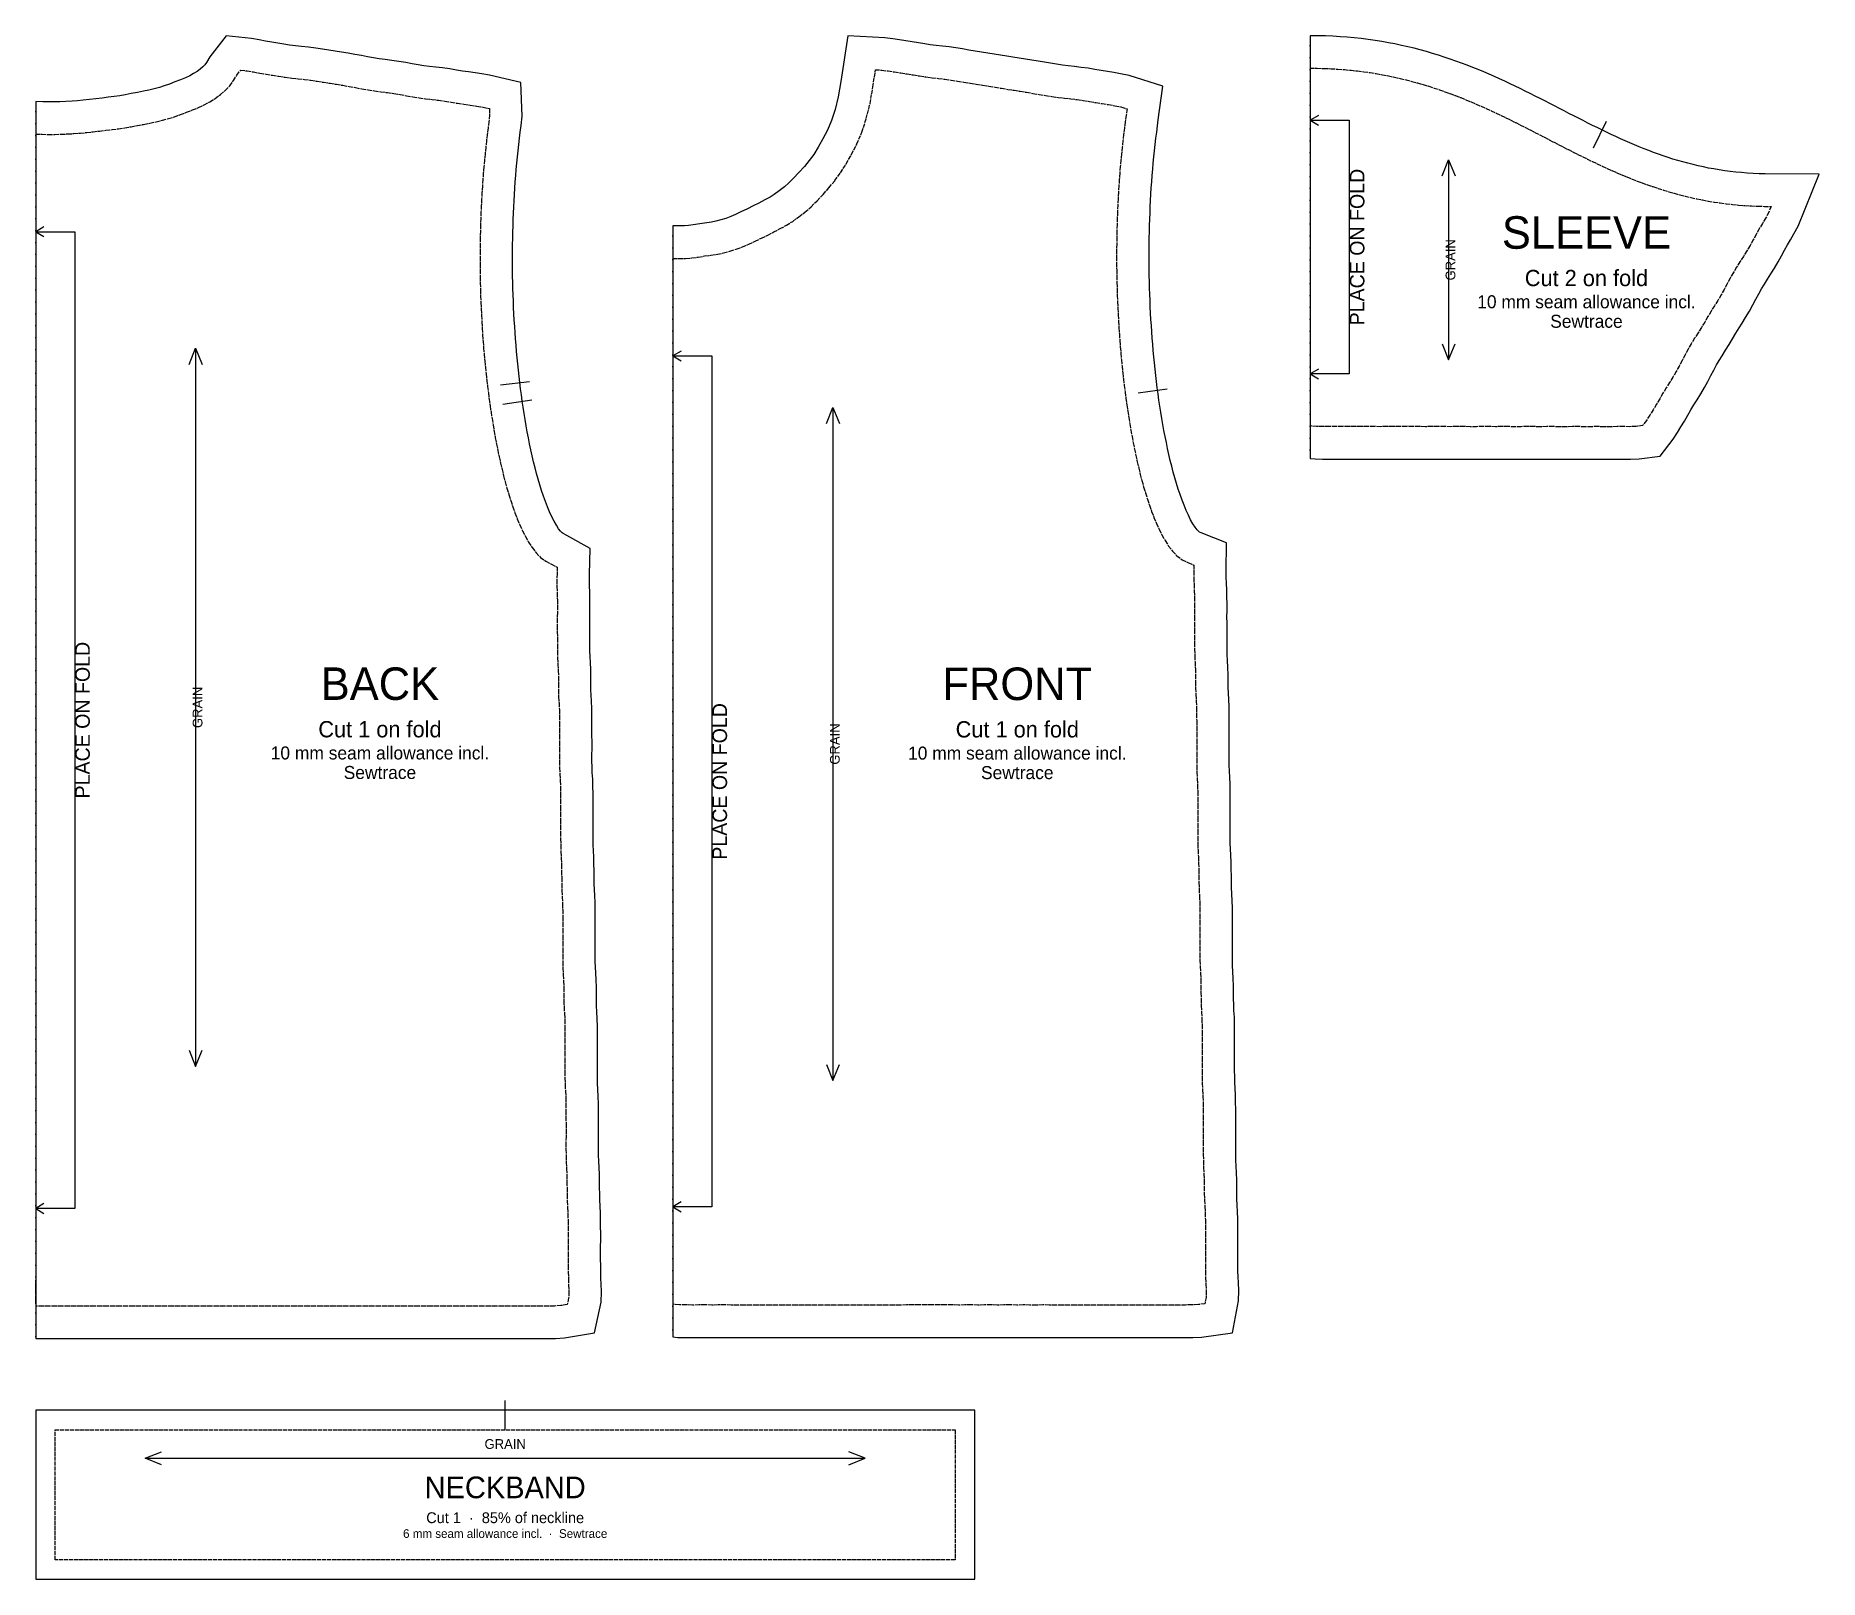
# Model space of a CAD drawing. Header units: millimetres. Extents: x 8 to 557, y 61 to 536.
import ezdxf
from ezdxf.enums import TextEntityAlignment as Align

# ---------------------------------------------------------------- set-up
doc = ezdxf.new("R2010")
doc.units = ezdxf.units.MM
doc.linetypes.add('DASHDOT', pattern=[3.556, 2.54, -0.508, 0, -0.508])
doc.linetypes.add('DASHED', pattern=[1.524, 1.27, -0.254])
for name, color, linetype in [('CUT', 7, 'CONTINUOUS'), ('MARK', 3, 'CONTINUOUS'), ('NOTCH', 1, 'CONTINUOUS'), ('STITCH', 8, 'DASHED'), ('TEXT', 5, 'CONTINUOUS')]:
    doc.layers.add(name, color=color, linetype=linetype)

msp = doc.modelspace()

# ---------------------------------------------------------------- linework, layer by layer
at = {"layer": 'CUT'}
for points in [[(10.63, 134.94), (12.63, 134.94), (14.63, 134.94), (16.63, 134.95), (18.59, 134.95), (20.57, 134.95), (22.56, 134.94), (24.57, 134.94), (26.57, 134.94), (28.56, 134.94), (30.56, 134.94), (32.56, 134.94), (34.56, 134.95), (36.55, 134.95), (38.52, 134.95), (40.49, 134.95), (42.49, 134.94), (44.5, 134.94), (46.49, 134.94), (48.49, 134.94), (50.48, 134.94), (52.48, 134.94), (54.48, 134.94), (56.48, 134.95), (58.45, 134.95), (60.42, 134.95), (62.42, 134.94), (64.42, 134.94), (66.42, 134.94), (68.41, 134.94), (70.41, 134.94), (72.41, 134.94), (74.41, 134.95), (76.41, 134.95), (78.37, 134.95), (80.34, 134.95), (82.34, 134.94), (84.35, 134.94), (86.34, 134.94), (88.34, 134.94), (90.33, 134.94), (92.33, 134.94), (94.34, 134.95), (96.33, 134.95), (98.3, 134.95), (100.27, 134.95), (102.27, 134.94), (104.28, 134.94), (106.27, 134.94), (108.26, 134.94), (110.26, 134.94), (112.25, 134.94), (114.25, 134.94), (116.24, 134.94), (118.22, 134.94), (120.21, 134.94), (122.21, 134.94), (124.2, 134.94), (126.2, 134.94), (128.19, 134.94), (130.18, 134.94), (132.18, 134.94), (134.17, 134.94), (136.16, 134.94), (138.15, 134.94), (140.14, 134.94), (142.13, 134.94), (144.13, 134.94), (146.12, 134.94), (148.11, 134.94), (150.11, 134.94), (152.11, 134.94), (154.11, 134.94), (156.09, 134.95), (158.07, 134.95), (160.06, 134.94), (162.06, 134.94), (164.06, 134.94), (166.11, 134.94), (168.4, 134.97), (171.19, 135.14), (180.33, 136.73), (182.38, 146.13), (182.49, 149.39), (182.39, 151.71), (182.33, 153.56), (182.31, 155.46), (182.28, 157.44), (182.26, 159.36), (182.26, 161.26), (182.26, 163.21), (182.28, 165.2), (182.29, 167.3), (182.26, 169.38), (182.23, 171.41), (182.19, 173.55), (182.09, 175.67), (182, 177.56), (181.96, 179.4), (181.92, 181.33), (181.89, 183.31), (181.86, 185.42), (181.78, 187.59), (181.68, 189.54), (181.62, 191.34), (181.59, 193.17), (181.59, 195.05), (181.61, 196.98), (181.63, 199.06), (181.61, 201.17), (181.59, 203.12), (181.58, 205.04), (181.58, 207.14), (181.53, 209.37), (181.42, 211.54), (181.31, 213.44), (181.26, 215.13), (181.26, 216.9), (181.28, 218.88), (181.29, 220.96), (181.28, 223), (181.26, 224.99), (181.25, 226.89), (181.26, 228.81), (181.28, 230.94), (181.23, 233.25), (181.11, 235.43), (181, 237.29), (180.95, 239), (180.95, 240.83), (180.95, 242.97), (180.87, 245.28), (180.74, 247.36), (180.65, 249.11), (180.62, 250.85), (180.62, 252.76), (180.62, 254.8), (180.6, 256.83), (180.58, 258.72), (180.59, 260.6), (180.62, 262.64), (180.62, 264.77), (180.59, 266.88), (180.53, 269.03), (180.43, 271.11), (180.35, 272.97), (180.31, 274.8), (180.28, 276.77), (180.24, 278.78), (180.2, 280.89), (180.12, 283.01), (180.03, 284.93), (179.98, 286.78), (179.94, 288.71), (179.92, 290.57), (179.93, 292.44), (179.95, 294.44), (179.95, 296.53), (179.94, 298.57), (179.92, 300.55), (179.91, 302.53), (179.89, 304.67), (179.81, 306.93), (179.69, 308.96), (179.61, 310.69), (179.59, 312.44), (179.6, 314.33), (179.61, 316.32), (179.62, 318.41), (179.6, 320.48), (179.58, 322.38), (179.59, 324.28), (179.6, 326.39), (179.56, 328.67), (179.44, 330.87), (179.32, 332.77), (179.27, 334.43), (179.28, 336.22), (179.29, 338.35), (179.23, 340.64), (179.11, 342.79), (179, 344.65), (178.95, 346.35), (178.95, 348.17), (178.96, 350.23), (178.93, 352.29), (178.91, 354.18), (178.92, 356.07), (178.94, 358.07), (178.95, 360.13), (178.94, 362.25), (178.89, 364.38), (178.83, 366.32), (178.81, 367.96), (178.88, 369.81), (178.99, 377.86), (171.9, 381.85), (170.69, 382.47), (170.4, 382.68), (169.96, 383.13), (169.34, 383.93), (168.64, 385), (167.93, 386.25), (167.23, 387.63), (166.55, 389.12), (165.9, 390.67), (165.28, 392.29), (164.68, 393.95), (164.12, 395.64), (163.58, 397.37), (163.06, 399.13), (162.57, 400.9), (162.1, 402.69), (161.65, 404.5), (161.22, 406.33), (160.81, 408.16), (160.42, 410.01), (160.05, 411.87), (159.69, 413.73), (159.36, 415.6), (159.03, 417.48), (158.72, 419.36), (158.43, 421.25), (158.15, 423.15), (157.89, 425.05), (157.64, 426.95), (157.4, 428.86), (157.17, 430.77), (156.96, 432.68), (156.76, 434.6), (156.58, 436.51), (156.4, 438.44), (156.24, 440.36), (156.09, 442.28), (155.95, 444.21), (155.82, 446.14), (155.7, 448.07), (155.6, 450), (155.5, 451.93), (155.42, 453.86), (155.35, 455.79), (155.29, 457.73), (155.24, 459.66), (155.2, 461.59), (155.18, 463.53), (155.16, 465.46), (155.16, 467.4), (155.17, 469.33), (155.18, 471.26), (155.21, 473.2), (155.25, 475.13), (155.31, 477.06), (155.37, 478.99), (155.45, 480.92), (155.53, 482.85), (155.63, 484.78), (155.74, 486.7), (155.87, 488.63), (156, 490.55), (156.15, 492.47), (156.31, 494.39), (156.48, 496.31), (156.67, 498.22), (156.87, 500.13), (157.08, 502.04), (157.31, 503.95), (157.55, 505.86), (157.82, 507.92), (158.13, 510.76), (157.72, 521.13), (148.08, 523.33), (145.77, 523.74), (143.62, 524.06), (141.63, 524.34), (139.81, 524.61), (137.96, 524.92), (135.86, 525.28), (133.65, 525.59), (131.55, 525.84), (129.63, 526.05), (127.87, 526.28), (126.16, 526.55), (124.34, 526.88), (122.32, 527.25), (120.15, 527.61), (118, 527.92), (116.02, 528.17), (114.19, 528.42), (112.4, 528.71), (110.6, 529.02), (108.71, 529.38), (106.68, 529.75), (104.59, 530.11), (102.55, 530.44), (100.57, 530.75), (98.64, 531.05), (96.71, 531.36), (94.63, 531.69), (92.41, 532), (90.25, 532.23), (88.36, 532.42), (86.6, 532.64), (84.8, 532.9), (82.94, 533.19), (81.1, 533.5), (79.23, 533.84), (77.21, 534.21), (74.92, 534.59), (67.13, 535.5), (62.09, 529.05), (60.99, 527.22), (60.48, 526.52), (59.9, 525.91), (59.08, 525.19), (58.13, 524.49), (57.07, 523.83), (55.89, 523.2), (54.54, 522.58), (53.02, 521.94), (51.35, 521.3), (49.64, 520.65), (48.05, 520.08), (46.54, 519.61), (44.97, 519.18), (43.34, 518.78), (41.65, 518.43), (39.81, 518.07), (37.87, 517.7), (36.06, 517.35), (34.36, 517.06), (32.59, 516.81), (30.76, 516.57), (28.91, 516.34), (26.99, 516.13), (25.02, 515.91), (23.12, 515.69), (21.4, 515.51), (19.69, 515.4), (17.8, 515.3), (15.91, 515.2), (14.22, 515.14), (12.54, 515.14), (10.66, 515.18), (8.5, 515.22), (8.5, 134.94)], [(205.95, 135.32), (208.36, 135.28), (210.46, 135.27), (212.47, 135.28), (214.44, 135.28), (216.45, 135.27), (218.45, 135.28), (220.4, 135.28), (222.43, 135.27), (224.44, 135.27), (226.41, 135.27), (228.43, 135.27), (230.43, 135.27), (232.4, 135.27), (234.42, 135.27), (236.41, 135.27), (238.39, 135.27), (240.41, 135.27), (242.39, 135.27), (244.38, 135.27), (246.4, 135.27), (248.38, 135.27), (250.36, 135.27), (252.39, 135.27), (254.36, 135.27), (256.35, 135.27), (258.38, 135.27), (260.35, 135.27), (262.34, 135.27), (264.36, 135.27), (266.33, 135.27), (268.33, 135.27), (270.35, 135.27), (272.32, 135.27), (274.34, 135.27), (276.36, 135.28), (278.31, 135.28), (280.31, 135.28), (282.33, 135.28), (284.28, 135.28), (286.3, 135.28), (288.31, 135.28), (290.27, 135.28), (292.29, 135.27), (294.29, 135.28), (296.25, 135.28), (298.28, 135.27), (300.28, 135.28), (302.24, 135.28), (304.27, 135.27), (306.27, 135.28), (308.23, 135.28), (310.26, 135.27), (312.24, 135.28), (314.2, 135.27), (316.24, 135.27), (318.23, 135.28), (320.2, 135.27), (322.24, 135.27), (324.22, 135.27), (326.19, 135.27), (328.22, 135.27), (330.2, 135.27), (332.18, 135.26), (334.21, 135.27), (336.18, 135.27), (338.17, 135.26), (340.21, 135.27), (342.17, 135.27), (344.16, 135.26), (346.19, 135.27), (348.15, 135.27), (350.15, 135.26), (352.18, 135.27), (354.14, 135.27), (356.15, 135.26), (358.16, 135.27), (360.12, 135.27), (362.18, 135.27), (364.42, 135.29), (367.05, 135.42), (376.6, 136.75), (378.45, 146.58), (378.51, 149.75), (378.4, 152.11), (378.3, 153.94), (378.27, 155.7), (378.26, 157.64), (378.24, 159.6), (378.25, 161.53), (378.26, 163.55), (378.25, 165.57), (378.25, 167.52), (378.26, 169.57), (378.23, 171.76), (378.16, 173.92), (378.06, 176), (377.97, 177.91), (377.91, 179.66), (377.91, 181.53), (377.89, 183.69), (377.81, 185.9), (377.71, 187.92), (377.64, 189.79), (377.59, 191.61), (377.58, 193.45), (377.59, 195.42), (377.58, 197.46), (377.57, 199.43), (377.58, 201.39), (377.58, 203.42), (377.57, 205.45), (377.56, 207.55), (377.5, 209.79), (377.39, 211.9), (377.3, 213.72), (377.26, 215.5), (377.24, 217.41), (377.24, 219.37), (377.24, 221.34), (377.24, 223.31), (377.24, 225.31), (377.25, 227.32), (377.25, 229.35), (377.23, 231.49), (377.16, 233.72), (377.05, 235.79), (376.96, 237.63), (376.92, 239.44), (376.9, 241.34), (376.89, 243.4), (376.84, 245.65), (376.72, 247.78), (376.63, 249.59), (376.59, 251.35), (376.58, 253.26), (376.58, 255.2), (376.59, 257.19), (376.58, 259.24), (376.57, 261.2), (376.58, 263.15), (376.58, 265.22), (376.56, 267.33), (376.51, 269.48), (376.42, 271.67), (376.3, 273.6), (376.25, 275.3), (376.25, 277.19), (376.22, 279.31), (376.16, 281.46), (376.08, 283.57), (375.98, 285.53), (375.91, 287.3), (375.9, 289.09), (375.91, 291.08), (375.9, 293.09), (375.9, 295.03), (375.91, 297.05), (375.9, 299.1), (375.89, 301.08), (375.89, 303.14), (375.84, 305.39), (375.73, 307.54), (375.64, 309.41), (375.59, 311.2), (375.57, 313.04), (375.57, 314.96), (375.58, 316.97), (375.57, 319), (375.57, 320.98), (375.57, 322.95), (375.57, 324.97), (375.56, 327.07), (375.52, 329.27), (375.42, 331.44), (375.31, 333.36), (375.25, 335.13), (375.23, 336.97), (375.23, 339.03), (375.18, 341.26), (375.07, 343.39), (374.97, 345.27), (374.92, 347.07), (374.9, 348.92), (374.9, 350.83), (374.9, 352.85), (374.9, 354.87), (374.89, 356.81), (374.9, 358.81), (374.9, 360.89), (374.88, 362.93), (374.85, 365.06), (374.77, 367.21), (374.69, 368.99), (374.69, 370.75), (374.73, 379.57), (366.96, 382.63), (366.44, 382.9), (366.21, 383.07), (365.76, 383.55), (365.13, 384.37), (364.43, 385.45), (363.72, 386.71), (363.02, 388.1), (362.35, 389.58), (361.7, 391.13), (361.08, 392.74), (360.49, 394.4), (359.93, 396.09), (359.39, 397.81), (358.88, 399.56), (358.39, 401.33), (357.92, 403.11), (357.47, 404.92), (357.04, 406.73), (356.64, 408.56), (356.25, 410.4), (355.87, 412.25), (355.52, 414.1), (355.18, 415.97), (354.86, 417.84), (354.55, 419.71), (354.26, 421.6), (353.98, 423.48), (353.71, 425.37), (353.46, 427.27), (353.22, 429.17), (353, 431.07), (352.78, 432.97), (352.58, 434.88), (352.39, 436.79), (352.22, 438.7), (352.05, 440.62), (351.9, 442.54), (351.76, 444.45), (351.63, 446.37), (351.51, 448.29), (351.41, 450.22), (351.31, 452.14), (351.23, 454.06), (351.15, 455.99), (351.09, 457.91), (351.04, 459.84), (351, 461.76), (350.97, 463.69), (350.95, 465.62), (350.95, 467.54), (350.95, 469.47), (350.97, 471.39), (350.99, 473.32), (351.03, 475.24), (351.08, 477.17), (351.14, 479.09), (351.22, 481.01), (351.3, 482.93), (351.4, 484.85), (351.5, 486.77), (351.62, 488.69), (351.75, 490.6), (351.9, 492.52), (352.06, 494.43), (352.22, 496.34), (352.41, 498.24), (352.6, 500.15), (352.81, 502.05), (353.03, 503.95), (353.27, 505.84), (353.52, 507.74), (353.78, 509.68), (355.21, 519.99), (344.78, 523.3), (342.16, 523.82), (340.06, 524.17), (338.14, 524.48), (336.23, 524.8), (334.26, 525.14), (332.2, 525.47), (330.08, 525.77), (327.97, 526.03), (326.03, 526.24), (324.28, 526.46), (322.51, 526.72), (320.66, 527.01), (318.76, 527.32), (316.81, 527.65), (314.85, 527.96), (312.91, 528.27), (310.96, 528.58), (309.05, 528.88), (307.19, 529.19), (305.25, 529.52), (303.25, 529.85), (301.34, 530.15), (299.44, 530.47), (297.48, 530.79), (295.53, 531.1), (293.57, 531.42), (291.53, 531.74), (289.46, 532.03), (287.39, 532.29), (285.41, 532.52), (283.65, 532.73), (281.92, 532.99), (280.02, 533.3), (278.07, 533.61), (276.14, 533.92), (274.18, 534.23), (272.14, 534.55), (269.71, 534.88), (258.28, 535.5), (256.13, 521.38), (255.32, 516.71), (254.35, 512.77), (253.23, 509.39), (252, 506.45), (250.64, 503.77), (249.2, 501.22), (247.79, 498.98), (246.4, 497.09), (244.91, 495.3), (243.26, 493.46), (241.62, 491.68), (240.18, 490.25), (238.76, 489.03), (237.15, 487.77), (235.67, 486.67), (234.38, 485.86), (232.8, 485.02), (230.94, 484.04), (229.21, 483.15), (227.4, 482.29), (225.42, 481.34), (223.73, 480.52), (222.27, 479.91), (220.74, 479.35), (219.2, 478.85), (217.71, 478.45), (216.38, 478.15), (214.87, 477.94), (212.74, 477.67), (210.72, 477.31), (209.33, 477.12), (208.02, 477.04), (206.4, 477.01), (204.48, 477.03), (204.48, 135.45)], [(401.99, 405.4), (404.28, 405.36), (406.29, 405.33), (408.38, 405.31), (410.42, 405.33), (412.28, 405.34), (414.2, 405.32), (416.27, 405.31), (418.22, 405.33), (420.09, 405.32), (422.12, 405.3), (424.19, 405.32), (426.07, 405.34), (427.96, 405.32), (430.01, 405.31), (432, 405.33), (433.87, 405.32), (435.87, 405.3), (437.95, 405.31), (439.84, 405.33), (441.73, 405.32), (443.76, 405.3), (445.76, 405.32), (447.64, 405.32), (449.62, 405.3), (451.7, 405.3), (453.62, 405.33), (455.49, 405.32), (457.52, 405.3), (459.53, 405.31), (461.41, 405.31), (463.38, 405.29), (465.46, 405.3), (467.39, 405.32), (469.25, 405.31), (471.27, 405.29), (473.3, 405.31), (475.18, 405.31), (477.13, 405.29), (479.22, 405.29), (481.17, 405.32), (483.02, 405.31), (485.02, 405.29), (487.06, 405.3), (488.95, 405.31), (490.88, 405.29), (492.96, 405.28), (494.94, 405.31), (496.82, 405.31), (499, 405.3), (501.66, 405.41), (508.16, 406.28), (512.11, 411.45), (513.44, 413.54), (514.52, 415.3), (515.58, 417.03), (516.64, 418.83), (517.59, 420.5), (518.48, 421.97), (519.48, 423.55), (520.64, 425.4), (521.76, 427.36), (522.78, 429.24), (523.71, 431.01), (524.6, 432.69), (525.45, 434.27), (526.26, 435.67), (527.17, 437.12), (528.25, 438.82), (529.32, 440.56), (530.38, 442.29), (531.43, 444.06), (532.38, 445.68), (533.3, 447.17), (534.37, 448.85), (535.56, 450.81), (536.64, 452.78), (537.56, 454.54), (538.43, 456.13), (539.28, 457.65), (540.17, 459.14), (541.13, 460.68), (542.16, 462.31), (543.28, 464.08), (544.43, 466.01), (545.47, 467.87), (546.4, 469.58), (547.28, 471.16), (548.2, 472.74), (549.27, 474.54), (550.56, 476.91), (557.07, 492.88), (540.37, 493.03), (538.52, 493.08), (536.69, 493.16), (534.9, 493.27), (533.13, 493.41), (531.39, 493.58), (529.67, 493.77), (527.97, 494), (526.3, 494.25), (524.65, 494.52), (523.02, 494.82), (521.4, 495.15), (519.81, 495.5), (518.23, 495.87), (516.67, 496.27), (515.12, 496.68), (513.59, 497.12), (512.06, 497.58), (510.55, 498.06), (509.06, 498.56), (507.57, 499.08), (506.09, 499.61), (504.62, 500.16), (503.15, 500.73), (501.7, 501.32), (500.24, 501.92), (498.8, 502.54), (497.35, 503.17), (495.91, 503.82), (494.47, 504.47), (493.04, 505.15), (491.6, 505.83), (490.17, 506.52), (488.73, 507.23), (487.3, 507.94), (485.86, 508.66), (484.41, 509.39), (482.97, 510.13), (481.52, 510.88), (480.06, 511.63), (478.6, 512.38), (477.13, 513.14), (475.66, 513.9), (474.18, 514.67), (472.69, 515.43), (471.19, 516.2), (469.67, 516.96), (468.15, 517.72), (466.62, 518.49), (465.07, 519.24), (463.51, 520), (461.94, 520.75), (460.35, 521.49), (458.75, 522.22), (457.13, 522.95), (455.5, 523.66), (453.84, 524.37), (452.17, 525.06), (450.48, 525.74), (448.77, 526.41), (447.04, 527.06), (445.29, 527.7), (443.52, 528.32), (441.73, 528.92), (439.91, 529.5), (438.08, 530.07), (436.21, 530.61), (434.33, 531.13), (432.42, 531.62), (430.48, 532.09), (428.52, 532.53), (426.54, 532.95), (424.52, 533.34), (422.48, 533.7), (420.42, 534.03), (418.32, 534.33), (416.2, 534.6), (414.05, 534.83), (411.87, 535.03), (409.66, 535.2), (407.42, 535.33), (405.15, 535.42), (402.85, 535.48), (400.51, 535.5), (400.51, 405.51)], [(8.5, 112.94), (8.5, 60.94), (297.31, 60.94), (297.31, 112.94)]]:
    msp.add_lwpolyline(points, close=True, dxfattribs=at)
at = {"layer": 'MARK', "linetype": 'DASHDOT'}
for points in [[(400.51, 535.5), (400.51, 405.51)], [(8.5, 515.22), (8.5, 134.94)], [(204.48, 477.03), (204.48, 135.45)]]:
    msp.add_lwpolyline(points, dxfattribs=at)
at = {"layer": 'MARK'}
for points in [[(403.01, 511), (400.51, 509.5), (403.01, 508)], [(400.51, 509.5), (412.51, 509.5), (412.51, 431.51), (400.51, 431.51)], [(441.03, 492.37), (443.03, 497.37), (445.03, 492.37)], [(443.03, 497.37), (443.03, 435.82)], [(11, 476.72), (8.5, 475.22), (11, 473.72)], [(8.5, 475.22), (20.5, 475.22), (20.5, 174.94), (8.5, 174.94)], [(55.69, 434.44), (57.69, 439.44), (59.69, 434.44)], [(57.69, 439.44), (57.69, 218.57)], [(441.03, 440.82), (443.03, 435.82), (445.03, 440.82)], [(206.98, 438.53), (204.48, 437.03), (206.98, 435.53)], [(204.48, 437.03), (216.48, 437.03), (216.48, 175.45), (204.48, 175.45)], [(403.01, 433.01), (400.51, 431.51), (403.01, 430.01)], [(251.69, 416.23), (253.69, 421.23), (255.69, 416.23)], [(253.69, 421.23), (253.69, 214.26)], [(55.69, 223.57), (57.69, 218.57), (59.69, 223.57)], [(251.69, 219.26), (253.69, 214.26), (255.69, 219.26)], [(11, 176.44), (8.5, 174.94), (11, 173.44)], [(206.98, 176.95), (204.48, 175.45), (206.98, 173.95)], [(47.18, 96.14), (42.18, 98.14), (47.18, 100.14)], [(258.63, 96.14), (263.63, 98.14), (258.63, 100.14)], [(42.18, 98.14), (263.63, 98.14)]]:
    msp.add_lwpolyline(points, dxfattribs=at)
at = {"layer": 'NOTCH'}
for points in [[(487.66, 501.07), (491.57, 509.18)], [(151.44, 428.12), (160.38, 429.23)], [(152.22, 422.26), (161.12, 423.57)], [(347.61, 425.73), (356.53, 426.92)], [(152.9, 106.94), (152.9, 115.94)]]:
    msp.add_lwpolyline(points, dxfattribs=at)
at = {"layer": 'STITCH'}
for points in [[(8.5, 505.22), (10.47, 505.18), (12.43, 505.14), (14.4, 505.14), (16.36, 505.21), (18.32, 505.31), (20.28, 505.41), (22.24, 505.55), (24.2, 505.75), (26.15, 505.97), (28.11, 506.19), (30.06, 506.41), (32.01, 506.64), (33.96, 506.9), (35.9, 507.18), (37.84, 507.51), (39.77, 507.88), (41.7, 508.25), (43.63, 508.62), (45.55, 509.03), (47.46, 509.49), (49.36, 510.01), (51.23, 510.6), (53.08, 511.26), (54.92, 511.95), (56.76, 512.67), (58.57, 513.42), (60.35, 514.25), (62.09, 515.18), (63.75, 516.22), (65.33, 517.38), (66.82, 518.67), (68.17, 520.1), (69.33, 521.68), (70.35, 523.37), (71.55, 524.92), (73.53, 524.68), (75.48, 524.36), (77.44, 524), (79.39, 523.65), (81.35, 523.32), (83.31, 523.01), (85.27, 522.73), (87.24, 522.49), (89.22, 522.29), (91.19, 522.07), (93.16, 521.8), (95.12, 521.49), (97.07, 521.17), (99.04, 520.86), (101, 520.56), (102.96, 520.25), (104.91, 519.91), (106.86, 519.55), (108.82, 519.18), (110.77, 518.84), (112.73, 518.53), (114.7, 518.26), (116.67, 518.01), (118.63, 517.73), (120.59, 517.4), (122.54, 517.04), (124.49, 516.69), (126.45, 516.38), (128.42, 516.13), (130.4, 515.9), (132.37, 515.67), (134.33, 515.39), (136.29, 515.06), (138.25, 514.73), (140.21, 514.44), (142.18, 514.17), (144.14, 513.87), (146.09, 513.52), (148.03, 513.08), (148.11, 511.09), (147.89, 509.11), (147.63, 507.14), (147.38, 505.16), (147.15, 503.18), (146.93, 501.2), (146.72, 499.22), (146.53, 497.24), (146.35, 495.26), (146.18, 493.27), (146.03, 491.29), (145.89, 489.3), (145.76, 487.31), (145.65, 485.32), (145.55, 483.33), (145.46, 481.34), (145.38, 479.35), (145.31, 477.36), (145.26, 475.37), (145.21, 473.38), (145.18, 471.39), (145.17, 469.39), (145.16, 467.4), (145.16, 465.41), (145.18, 463.42), (145.21, 461.43), (145.24, 459.44), (145.29, 457.44), (145.36, 455.45), (145.43, 453.46), (145.51, 451.47), (145.61, 449.48), (145.72, 447.49), (145.84, 445.51), (145.97, 443.52), (146.11, 441.53), (146.27, 439.54), (146.44, 437.56), (146.62, 435.58), (146.81, 433.59), (147.02, 431.61), (147.24, 429.63), (147.47, 427.65), (147.72, 425.68), (147.98, 423.7), (148.25, 421.73), (148.54, 419.76), (148.85, 417.79), (149.17, 415.82), (149.51, 413.86), (149.86, 411.9), (150.24, 409.94), (150.63, 407.99), (151.04, 406.04), (151.47, 404.1), (151.93, 402.16), (152.41, 400.23), (152.91, 398.3), (153.44, 396.38), (154.01, 394.47), (154.6, 392.57), (155.23, 390.68), (155.9, 388.8), (156.62, 386.94), (157.39, 385.11), (158.22, 383.29), (159.12, 381.52), (160.1, 379.79), (161.19, 378.12), (162.41, 376.55), (163.8, 375.12), (165.4, 373.94), (167.17, 373.03), (168.91, 372.06), (168.88, 370.07), (168.81, 368.08), (168.83, 366.09), (168.9, 364.1), (168.94, 362.11), (168.95, 360.13), (168.94, 358.14), (168.93, 356.15), (168.91, 354.16), (168.93, 352.17), (168.96, 350.18), (168.95, 348.19), (168.95, 346.2), (169.01, 344.21), (169.13, 342.23), (169.24, 340.24), (169.29, 338.25), (169.28, 336.26), (169.27, 334.28), (169.34, 332.29), (169.46, 330.3), (169.56, 328.32), (169.6, 326.33), (169.59, 324.34), (169.58, 322.35), (169.6, 320.36), (169.62, 318.37), (169.61, 316.38), (169.6, 314.39), (169.59, 312.4), (169.61, 310.41), (169.7, 308.43), (169.82, 306.44), (169.89, 304.45), (169.91, 302.47), (169.92, 300.48), (169.94, 298.49), (169.95, 296.5), (169.95, 294.51), (169.93, 292.52), (169.92, 290.53), (169.94, 288.54), (169.98, 286.55), (170.03, 284.56), (170.13, 282.58), (170.21, 280.59), (170.25, 278.6), (170.28, 276.61), (170.31, 274.62), (170.35, 272.63), (170.44, 270.65), (170.53, 268.66), (170.59, 266.67), (170.62, 264.68), (170.62, 262.69), (170.6, 260.71), (170.58, 258.72), (170.6, 256.73), (170.62, 254.74), (170.62, 252.75), (170.62, 250.76), (170.66, 248.77), (170.76, 246.78), (170.88, 244.8), (170.95, 242.81), (170.95, 240.82), (170.95, 238.83), (171.01, 236.85), (171.13, 234.86), (171.24, 232.87), (171.28, 230.88), (171.26, 228.9), (171.25, 226.91), (171.26, 224.92), (171.28, 222.93), (171.29, 220.94), (171.28, 218.95), (171.26, 216.96), (171.26, 214.97), (171.32, 212.98), (171.44, 211), (171.54, 209.01), (171.58, 207.02), (171.58, 205.03), (171.59, 203.05), (171.61, 201.06), (171.63, 199.07), (171.61, 197.08), (171.59, 195.09), (171.59, 193.1), (171.62, 191.11), (171.68, 189.12), (171.79, 187.14), (171.86, 185.15), (171.89, 183.16), (171.92, 181.17), (171.96, 179.18), (172.01, 177.19), (172.1, 175.21), (172.19, 173.22), (172.23, 171.23), (172.27, 169.24), (172.29, 167.25), (172.28, 165.26), (172.26, 163.27), (172.26, 161.29), (172.26, 159.3), (172.28, 157.31), (172.31, 155.32), (172.33, 153.33), (172.4, 151.34), (172.48, 149.35), (172.41, 147.37), (171.99, 145.43), (170.03, 145.08), (168.04, 144.96), (166.05, 144.94), (164.05, 144.94), (162.06, 144.94), (160.07, 144.94), (158.08, 144.95), (156.08, 144.95), (154.09, 144.94), (152.1, 144.94), (150.11, 144.94), (148.11, 144.94), (146.12, 144.94), (144.13, 144.94), (142.14, 144.94), (140.14, 144.94), (138.15, 144.94), (136.16, 144.94), (134.17, 144.94), (132.17, 144.94), (130.18, 144.94), (128.19, 144.94), (126.2, 144.94), (124.2, 144.94), (122.21, 144.94), (120.22, 144.94), (118.23, 144.94), (116.23, 144.94), (114.24, 144.94), (112.25, 144.94), (110.26, 144.94), (108.26, 144.94), (106.27, 144.94), (104.28, 144.94), (102.29, 144.94), (100.29, 144.95), (98.3, 144.95), (96.31, 144.95), (94.32, 144.95), (92.32, 144.94), (90.33, 144.94), (88.34, 144.94), (86.34, 144.94), (84.35, 144.94), (82.36, 144.94), (80.37, 144.95), (78.37, 144.95), (76.38, 144.95), (74.39, 144.95), (72.4, 144.94), (70.4, 144.94), (68.41, 144.94), (66.42, 144.94), (64.43, 144.94), (62.43, 144.94), (60.44, 144.95), (58.45, 144.95), (56.46, 144.95), (54.46, 144.94), (52.47, 144.94), (50.48, 144.94), (48.49, 144.94), (46.49, 144.94), (44.5, 144.94), (42.51, 144.94), (40.52, 144.95), (38.52, 144.95), (36.53, 144.95), (34.54, 144.95), (32.55, 144.94), (30.55, 144.94), (28.56, 144.94), (26.57, 144.94), (24.58, 144.94), (22.58, 144.94), (20.59, 144.95), (18.6, 144.95), (16.61, 144.95), (14.61, 144.94), (12.62, 144.94), (10.63, 144.94), (8.64, 144.94), (8.52, 146.93), (8.5, 148.92), (8.5, 150.91), (8.5, 152.9)], [(204.48, 467.03), (206.44, 467.01), (208.39, 467.04), (210.34, 467.16), (212.29, 467.44), (214.24, 467.78), (216.2, 468.03), (218.15, 468.3), (220.09, 468.73), (222.04, 469.26), (223.98, 469.88), (225.92, 470.59), (227.85, 471.4), (229.78, 472.34), (231.71, 473.27), (233.64, 474.18), (235.56, 475.17), (237.48, 476.18), (239.41, 477.21), (241.32, 478.41), (243.21, 479.82), (245.1, 481.29), (246.97, 482.9), (248.82, 484.74), (250.66, 486.72), (252.48, 488.76), (254.29, 490.94), (256.06, 493.36), (257.78, 496.09), (259.46, 499.05), (261.08, 502.26), (262.6, 505.88), (263.96, 510), (265.11, 514.65), (266, 519.77), (266.8, 525.03), (268.76, 524.92), (270.7, 524.65), (272.63, 524.35), (274.56, 524.05), (276.5, 523.74), (278.43, 523.43), (280.36, 523.11), (282.3, 522.82), (284.24, 522.59), (286.19, 522.36), (288.13, 522.12), (290.07, 521.84), (292.01, 521.54), (293.94, 521.23), (295.87, 520.92), (297.8, 520.6), (299.73, 520.28), (301.67, 519.97), (303.6, 519.66), (305.53, 519.33), (307.46, 519.01), (309.4, 518.71), (311.33, 518.4), (313.26, 518.09), (315.2, 517.78), (317.13, 517.46), (319.06, 517.14), (321, 516.83), (322.93, 516.55), (324.88, 516.31), (326.82, 516.1), (328.77, 515.86), (330.7, 515.58), (332.64, 515.27), (334.57, 514.94), (336.5, 514.62), (338.43, 514.3), (340.36, 513.98), (342.28, 513.6), (344.15, 513.01), (343.88, 511.04), (343.61, 509.08), (343.35, 507.11), (343.1, 505.14), (342.87, 503.17), (342.66, 501.2), (342.46, 499.23), (342.27, 497.25), (342.09, 495.28), (341.93, 493.3), (341.78, 491.32), (341.64, 489.34), (341.52, 487.36), (341.41, 485.38), (341.31, 483.4), (341.22, 481.42), (341.15, 479.44), (341.09, 477.45), (341.03, 475.47), (341, 473.49), (340.97, 471.5), (340.95, 469.52), (340.95, 467.54), (340.95, 465.55), (340.97, 463.57), (341, 461.59), (341.04, 459.6), (341.1, 457.62), (341.16, 455.64), (341.23, 453.65), (341.32, 451.67), (341.42, 449.69), (341.53, 447.71), (341.65, 445.73), (341.79, 443.75), (341.93, 441.77), (342.09, 439.8), (342.26, 437.82), (342.44, 435.84), (342.63, 433.87), (342.84, 431.9), (343.06, 429.92), (343.3, 427.95), (343.54, 425.99), (343.8, 424.02), (344.08, 422.06), (344.37, 420.09), (344.68, 418.13), (345, 416.18), (345.33, 414.22), (345.69, 412.27), (346.06, 410.32), (346.45, 408.38), (346.86, 406.44), (347.3, 404.5), (347.75, 402.57), (348.23, 400.64), (348.73, 398.72), (349.26, 396.81), (349.82, 394.91), (350.41, 393.02), (351.04, 391.13), (351.71, 389.27), (352.42, 387.41), (353.18, 385.58), (354, 383.78), (354.89, 382), (355.87, 380.28), (356.94, 378.61), (358.15, 377.04), (359.52, 375.6), (361.09, 374.4), (362.86, 373.5), (364.7, 372.77), (364.69, 370.78), (364.69, 368.79), (364.77, 366.8), (364.85, 364.81), (364.88, 362.81), (364.9, 360.82), (364.9, 358.83), (364.89, 356.83), (364.9, 354.84), (364.9, 352.85), (364.9, 350.85), (364.9, 348.86), (364.92, 346.87), (364.98, 344.87), (365.08, 342.88), (365.18, 340.89), (365.23, 338.9), (365.23, 336.91), (365.25, 334.91), (365.32, 332.92), (365.43, 330.93), (365.52, 328.94), (365.56, 326.95), (365.57, 324.95), (365.57, 322.96), (365.57, 320.97), (365.57, 318.97), (365.58, 316.98), (365.57, 314.99), (365.57, 312.99), (365.59, 311), (365.64, 309.01), (365.75, 307.02), (365.85, 305.03), (365.89, 303.03), (365.89, 301.04), (365.91, 299.05), (365.91, 297.06), (365.9, 295.06), (365.9, 293.07), (365.91, 291.08), (365.9, 289.08), (365.91, 287.09), (365.99, 285.1), (366.09, 283.11), (366.17, 281.11), (366.23, 279.12), (366.25, 277.13), (366.25, 275.14), (366.31, 273.14), (366.43, 271.15), (366.52, 269.16), (366.56, 267.17), (366.58, 265.18), (366.58, 263.18), (366.57, 261.19), (366.58, 259.2), (366.59, 257.2), (366.58, 255.21), (366.58, 253.22), (366.59, 251.22), (366.63, 249.23), (366.74, 247.24), (366.85, 245.25), (366.89, 243.26), (366.9, 241.26), (366.92, 239.27), (366.97, 237.28), (367.06, 235.29), (367.17, 233.3), (367.23, 231.31), (367.25, 229.31), (367.25, 227.32), (367.24, 225.33), (367.24, 223.33), (367.24, 221.34), (367.24, 219.35), (367.25, 217.35), (367.26, 215.36), (367.3, 213.37), (367.4, 211.38), (367.51, 209.39), (367.56, 207.39), (367.57, 205.4), (367.58, 203.41), (367.58, 201.41), (367.57, 199.42), (367.58, 197.43), (367.59, 195.43), (367.58, 193.44), (367.59, 191.45), (367.64, 189.45), (367.72, 187.46), (367.82, 185.47), (367.89, 183.48), (367.91, 181.49), (367.91, 179.49), (367.98, 177.5), (368.08, 175.51), (368.17, 173.52), (368.24, 171.53), (368.26, 169.53), (368.25, 167.54), (368.25, 165.55), (368.26, 163.55), (368.25, 161.56), (368.24, 159.57), (368.26, 157.57), (368.27, 155.58), (368.31, 153.59), (368.41, 151.6), (368.51, 149.61), (368.47, 147.62), (368.1, 145.66), (366.12, 145.38), (364.13, 145.29), (362.13, 145.27), (360.14, 145.27), (358.14, 145.27), (356.15, 145.26), (354.15, 145.27), (352.16, 145.27), (350.16, 145.26), (348.16, 145.27), (346.17, 145.27), (344.17, 145.26), (342.18, 145.27), (340.18, 145.27), (338.19, 145.26), (336.19, 145.27), (334.19, 145.27), (332.2, 145.26), (330.2, 145.27), (328.21, 145.27), (326.21, 145.27), (324.22, 145.27), (322.22, 145.27), (320.22, 145.27), (318.23, 145.28), (316.23, 145.27), (314.24, 145.27), (312.24, 145.28), (310.25, 145.27), (308.25, 145.28), (306.25, 145.28), (304.26, 145.27), (302.26, 145.28), (300.27, 145.28), (298.27, 145.27), (296.28, 145.28), (294.28, 145.28), (292.29, 145.27), (290.29, 145.28), (288.29, 145.28), (286.3, 145.28), (284.3, 145.28), (282.31, 145.28), (280.31, 145.28), (278.32, 145.28), (276.32, 145.28), (274.32, 145.27), (272.33, 145.27), (270.33, 145.27), (268.34, 145.27), (266.34, 145.27), (264.35, 145.27), (262.35, 145.27), (260.35, 145.27), (258.36, 145.27), (256.36, 145.27), (254.37, 145.27), (252.37, 145.27), (250.38, 145.27), (248.38, 145.27), (246.38, 145.27), (244.39, 145.27), (242.39, 145.27), (240.4, 145.27), (238.4, 145.27), (236.41, 145.27), (234.41, 145.27), (232.41, 145.27), (230.42, 145.27), (228.42, 145.27), (226.43, 145.27), (224.43, 145.27), (222.44, 145.27), (220.44, 145.28), (218.45, 145.28), (216.45, 145.27), (214.45, 145.28), (212.46, 145.28), (210.46, 145.27), (208.47, 145.28), (206.47, 145.32), (204.48, 145.49)], [(400.51, 525.5), (402.68, 525.48), (404.81, 525.43), (406.92, 525.34), (408.99, 525.22), (411.03, 525.07), (413.04, 524.88), (415.03, 524.66), (416.99, 524.42), (418.92, 524.14), (420.82, 523.84), (422.7, 523.5), (424.56, 523.15), (426.39, 522.76), (428.2, 522.35), (429.99, 521.92), (431.75, 521.46), (433.5, 520.98), (435.22, 520.48), (436.93, 519.96), (438.61, 519.42), (440.28, 518.86), (441.93, 518.28), (443.57, 517.69), (445.19, 517.08), (446.79, 516.45), (448.38, 515.81), (449.96, 515.15), (451.53, 514.48), (453.08, 513.8), (454.62, 513.11), (456.15, 512.41), (457.68, 511.7), (459.19, 510.98), (460.7, 510.25), (462.2, 509.52), (463.69, 508.78), (465.17, 508.03), (466.66, 507.28), (468.13, 506.53), (469.61, 505.77), (471.08, 505.01), (472.54, 504.26), (474.01, 503.5), (475.48, 502.74), (476.94, 501.98), (478.41, 501.23), (479.88, 500.48), (481.35, 499.73), (482.83, 498.99), (484.31, 498.26), (485.79, 497.53), (487.28, 496.81), (488.77, 496.1), (490.28, 495.4), (491.78, 494.71), (493.3, 494.03), (494.83, 493.36), (496.37, 492.7), (497.91, 492.06), (499.47, 491.43), (501.04, 490.82), (502.63, 490.23), (504.23, 489.65), (505.84, 489.09), (507.47, 488.55), (509.11, 488.03), (510.77, 487.53), (512.45, 487.05), (514.14, 486.59), (515.85, 486.16), (517.59, 485.75), (519.34, 485.37), (521.12, 485.01), (522.91, 484.67), (524.73, 484.37), (526.58, 484.09), (528.44, 483.85), (530.33, 483.63), (532.25, 483.45), (534.2, 483.29), (536.17, 483.17), (538.17, 483.08), (540.19, 483.03), (542.25, 483.01), (541.51, 481.2), (540.58, 479.49), (539.58, 477.81), (538.6, 476.12), (537.64, 474.41), (536.71, 472.7), (535.76, 470.99), (534.76, 469.31), (533.71, 467.66), (532.67, 466.01), (531.63, 464.35), (530.63, 462.67), (529.67, 460.97), (528.74, 459.25), (527.83, 457.52), (526.89, 455.81), (525.88, 454.13), (524.83, 452.49), (523.8, 450.82), (522.82, 449.14), (521.82, 447.46), (520.8, 445.79), (519.77, 444.13), (518.72, 442.48), (517.68, 440.82), (516.71, 439.13), (515.78, 437.41), (514.87, 435.68), (513.96, 433.95), (513.03, 432.23), (512.06, 430.54), (511.02, 428.88), (509.97, 427.23), (508.97, 425.56), (507.99, 423.86), (507, 422.18), (505.98, 420.51), (504.96, 418.84), (503.91, 417.2), (502.72, 415.64), (500.78, 415.38), (498.81, 415.3), (496.85, 415.31), (494.88, 415.31), (492.91, 415.28), (490.95, 415.29), (488.98, 415.31), (487.02, 415.3), (485.05, 415.29), (483.08, 415.31), (481.12, 415.32), (479.15, 415.29), (477.18, 415.29), (475.22, 415.31), (473.25, 415.31), (471.29, 415.29), (469.32, 415.31), (467.35, 415.32), (465.39, 415.3), (463.42, 415.29), (461.46, 415.31), (459.49, 415.31), (457.52, 415.3), (455.56, 415.32), (453.59, 415.33), (451.63, 415.3), (449.66, 415.3), (447.69, 415.32), (445.73, 415.32), (443.76, 415.3), (441.79, 415.32), (439.83, 415.33), (437.86, 415.31), (435.9, 415.3), (433.93, 415.32), (431.96, 415.33), (430, 415.31), (428.03, 415.32), (426.07, 415.34), (424.1, 415.32), (422.13, 415.3), (420.17, 415.32), (418.2, 415.33), (416.24, 415.31), (414.27, 415.32), (412.3, 415.34), (410.34, 415.33), (408.37, 415.31), (406.41, 415.33), (404.44, 415.35), (402.47, 415.39), (400.51, 415.54)]]:
    msp.add_lwpolyline(points, dxfattribs=at)
msp.add_lwpolyline([(14.5, 106.94), (291.31, 106.94), (291.31, 66.94), (14.5, 66.94)], close=True, dxfattribs=at)

# ---------------------------------------------------------------- texts
at = {"layer": 'TEXT'}
for s, height, p in [('PLACE ON FOLD', 4.5, (418.51, 470.51)), ('GRAIN', 3, (446.03, 466.6)), ('PLACE ON FOLD', 4.5, (26.5, 325.08)), ('GRAIN', 3, (60.69, 329)), ('PLACE ON FOLD', 4.5, (222.48, 306.24)), ('GRAIN', 3, (256.69, 317.74))]:
    msp.add_text(s, height=height, rotation=90, dxfattribs=at).set_placement(p, align=Align.BOTTOM_CENTER)
for s, height, p in [('SLEEVE', 10, (485.45, 467)), ('Cut 2 on fold', 5, (485.45, 457)), ('10 mm seam allowance incl.', 4, (485.45, 450.5)), ('Sewtrace', 4, (485.45, 444.5)), ('BACK', 10, (114.38, 328.29)), ('FRONT', 10, (310.4, 328.25)), ('Cut 1 on fold', 5, (114.38, 318.29)), ('Cut 1 on fold', 5, (310.4, 318.25)), ('10 mm seam allowance incl.', 4, (114.38, 311.79)), ('10 mm seam allowance incl.', 4, (310.4, 311.75)), ('Sewtrace', 4, (114.38, 305.79)), ('Sewtrace', 4, (310.4, 305.75)), ('GRAIN', 3, (152.9, 100.14)), ('NECKBAND', 6.667, (152.9, 83.87)), ('Cut 1  ·  85% of neckline', 3.3333, (152.9, 77.21)), ('6 mm seam allowance incl.  ·  Sewtrace', 2.6667, (152.9, 72.87))]:
    msp.add_text(s, height=height, dxfattribs=at).set_placement(p, align=Align.BOTTOM_CENTER)

doc.saveas('drawing.dxf')
